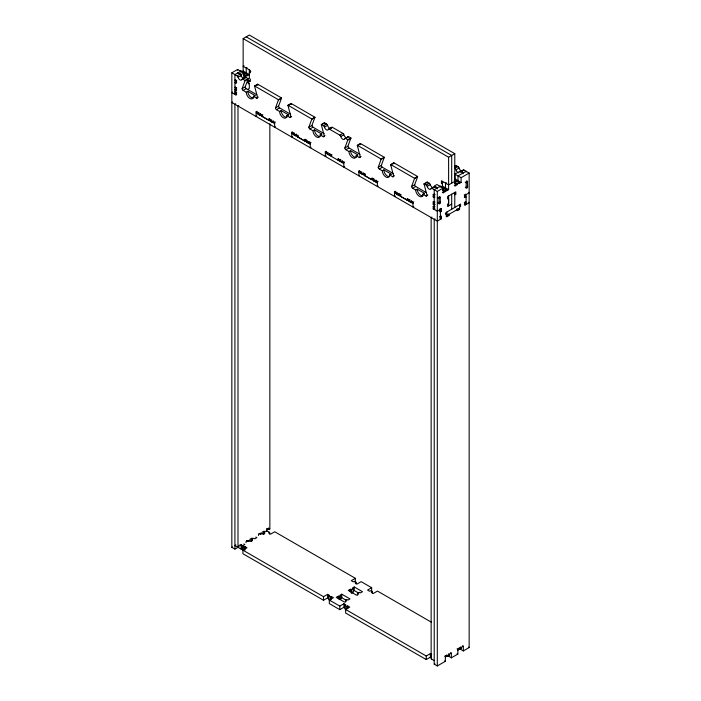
<?xml version="1.0" encoding="UTF-8"?>
<svg xmlns="http://www.w3.org/2000/svg" width="701" height="701" viewBox="0 0 701 701"><rect width="100%" height="100%" fill="white"/><g stroke="black" fill="none" stroke-linecap="round" stroke-linejoin="round"><path stroke-width="1.05" d="M442.454 186.887L442.454 183.723L441.428 183.136L441.428 180.762L448.614 184.915L455.965 180.674L455.965 181.559M446.125 216.302L446.896 216.749L446.896 212M448.614 205.866L448.614 195.982M451.698 209.231L451.698 194.203M451.698 183.136L451.698 155.456L246.235 36.829M454.783 207.452L454.783 192.424M454.783 181.357L454.783 153.677L249.319 35.05L243.151 38.608L243.151 71.029L241.74 71.852M456.745 210.177L457.516 210.615L459.567 209.433L459.567 204.692M236.456 82.543L236.588 80.983M439.615 202.072L440.386 202.519L438.844 203.404L439.071 197.647A1.244 0.719 -60 0 1 440.088 197.025L440.386 202.519A1.087 0.631 -60 0 1 439.615 203.851A1.087 0.631 -60 0 1 438.844 203.404L438.072 202.966M467.374 181.305L467.611 186.799A1.087 0.631 -60 0 1 466.84 188.131A1.087 0.631 -60 0 1 466.069 187.693L466.296 181.936A1.244 0.719 -60 0 1 467.313 181.305M246.235 92.208L247.777 91.314L254.971 95.467L253.429 96.361A5.082 2.935 60 0 1 249.828 98.438A5.082 2.935 60 0 1 246.235 92.208L243.151 90.429A1.455 0.841 60 0 1 242.125 88.65L245.017 80.773A1.455 0.841 60 0 0 245.061 80.457L248.145 78.678L245.981 77.425A1.455 0.841 60 0 0 245.008 77.662A2.909 1.674 60 0 1 243.072 78.126A2.909 1.674 60 0 1 241.135 75.419A1.455 0.841 60 0 0 240.163 74.069L237.998 72.825L237.998 73.517M242.125 88.65L245.21 86.871L248.101 78.994A1.455 0.841 60 0 0 248.145 78.678M279.603 111.477L281.145 110.583L288.339 114.736L286.797 115.621A5.082 2.935 60 0 1 283.204 117.698A5.082 2.935 60 0 1 279.603 111.477L276.527 109.698A1.455 0.841 60 0 1 275.502 107.91L278.393 100.041A1.455 0.841 60 0 0 278.437 99.726L281.513 97.947L257.679 84.181L254.603 85.96A1.455 0.841 60 0 0 254.647 86.328L257.539 97.544A1.455 0.841 60 0 1 256.513 98.14L253.429 96.361M275.502 107.91L278.577 106.131L281.469 98.263A1.455 0.841 60 0 0 281.513 97.947M312.979 130.736L314.521 129.851L321.706 134.005L320.173 134.89A5.082 2.935 60 0 1 316.572 136.967A5.082 2.935 60 0 1 312.979 130.736L309.895 128.958A1.455 0.841 60 0 1 308.869 127.179L311.761 119.301A1.455 0.841 60 0 0 311.805 118.995L314.889 117.207L291.055 103.45L287.971 105.229A1.455 0.841 60 0 0 288.015 105.597L290.906 116.813A1.455 0.841 60 0 1 289.881 117.409L286.797 115.621M308.869 127.179L311.954 125.4L314.845 117.523A1.455 0.841 60 0 0 314.889 117.207M348.967 151.521L350.509 150.627L357.703 154.781L356.161 155.675A5.082 2.935 60 0 1 352.568 157.743A5.082 2.935 60 0 1 348.967 151.521L345.891 149.742A1.455 0.841 60 0 1 344.857 147.964L347.749 140.086A1.455 0.841 60 0 0 347.792 139.771L350.877 137.992L348.712 136.739A1.455 0.841 60 0 0 347.74 136.975A2.909 1.674 60 0 1 345.803 137.431A2.909 1.674 60 0 1 343.867 134.732A1.455 0.841 60 0 0 342.903 133.383L332.405 127.328A1.455 0.841 60 0 0 331.433 127.556A2.909 1.674 60 0 1 329.496 128.02A2.909 1.674 60 0 1 327.56 125.321A1.455 0.841 60 0 0 326.587 123.972L324.423 122.719L321.338 124.498A1.455 0.841 60 0 0 321.382 124.857L324.283 136.082A1.455 0.841 60 0 1 323.249 136.669L320.173 134.89M344.857 147.964L347.941 146.185L350.833 138.307A1.455 0.841 60 0 0 350.877 137.992M382.343 170.781L383.876 169.896L391.07 174.05L389.528 174.935A5.082 2.935 60 0 1 385.936 177.011A5.082 2.935 60 0 1 382.343 170.781L379.259 169.002A1.455 0.841 60 0 1 378.233 167.224L381.125 159.355A1.455 0.841 60 0 0 381.169 159.039L384.244 157.261L360.41 143.495L357.335 145.273A1.455 0.841 60 0 0 357.379 145.642L360.27 156.858A1.455 0.841 60 0 1 359.245 157.453L356.161 155.675M378.233 167.224L381.309 165.445L384.209 157.567A1.455 0.841 60 0 0 384.244 157.261M415.711 190.05L417.253 189.165L424.447 193.318L422.905 194.203A5.082 2.935 60 0 1 419.303 196.28A5.082 2.935 60 0 1 415.711 190.05L412.626 188.271A1.455 0.841 60 0 1 411.601 186.492L414.493 178.615A1.455 0.841 60 0 0 414.536 178.299L417.621 176.521L393.787 162.763L390.702 164.542A1.455 0.841 60 0 0 390.746 164.91L393.638 176.126A1.455 0.841 60 0 1 392.613 176.713L389.528 174.935M411.601 186.492L414.685 184.714L417.577 176.836L414.493 178.615M241.889 548.638L241.083 549.102L241.083 544.362L239.023 545.544L239.023 546.736L234.914 549.102L231.838 547.323L231.838 72.825L237.657 69.46L243.825 73.018L243.825 77.767L245.876 76.575L245.876 75.393L247.26 74.595L247.26 75.778L249.319 74.595L243.151 71.029M250.853 71.327L249.319 72.221L250.345 72.816L250.345 70.442L243.151 66.288L243.966 65.824M247.26 74.595L241.1 71.029L234.914 74.604L234.914 94.372L236.456 93.478M247.041 67.603L246.235 68.067L246.235 72.816L244.176 73.999M231.838 72.825L237.087 75.848L240.163 74.069M238.033 72.808L241.109 74.586L244.176 72.816L244.176 73.701M237.087 75.848A1.455 0.841 60 0 1 238.051 77.198L241.135 75.419M235.685 79.695L234.914 80.133L235.948 80.729L236.719 80.282M238.051 77.198A2.909 1.674 60 0 0 239.987 79.905A2.909 1.674 60 0 0 241.924 79.441L245.008 77.662M235.685 81.176L236.456 81.623L234.914 82.508L235.948 83.104L236.719 82.657M241.924 79.441A1.455 0.841 60 0 1 242.896 79.204L245.981 77.425M245.017 80.773L248.101 78.994M235.685 87.003L234.914 87.45L235.948 88.046L236.719 87.599M249.319 80.922L248.285 81.509L248.285 83.883L249.319 83.288L249.319 88.431L248.285 89.027M236.649 88.825L234.914 89.824L235.948 90.42L236.719 89.973M232.609 92.146L231.838 92.593L235.948 94.968L236.719 94.521M235.878 91.445L234.914 91.997L235.948 92.593L236.719 92.146M243.151 90.429L246.235 88.65L256.89 94.801M254.647 86.328L257.723 84.549A1.455 0.841 60 0 1 257.679 84.181M232.609 102.031L231.838 102.477L437.301 221.104L441.411 218.73L441.411 216.355L440.64 215.908M235.694 103.809L234.914 104.256L234.914 549.102M238.778 105.588L237.998 106.035L237.998 547.323M256.513 98.14L258.31 97.097M256.916 116.068L256.145 116.515L256.145 111.766L256.916 111.328M257.696 112.064L256.154 112.949L274.652 123.63M278.393 100.041L281.469 98.263M256.145 111.766L258.205 112.957L258.976 112.511M258.205 112.957L258.205 114.14L258.976 113.693M261.07 114.465L259.913 115.13L259.913 113.948L260.684 113.501M259.913 113.948L261.972 115.13L262.744 114.684M261.972 115.13L261.972 116.313L262.744 115.875M276.527 109.698L279.603 107.91L290.652 114.289M288.015 105.597L291.099 103.818A1.455 0.841 60 0 1 291.055 103.45M270.262 119.442L268.816 120.274L268.816 119.082L269.587 118.644M268.816 119.082L270.875 120.274L271.646 119.827M270.875 120.274L270.875 121.457L271.646 121.01M273.933 121.667L272.584 122.447L272.584 121.264L273.355 120.817M272.584 121.264L274.643 122.447L275.414 122M289.881 117.409L291.677 116.366M275.414 126.75L274.643 127.188L274.643 122.447M311.761 119.301L314.845 117.523M292.536 136.634L291.765 137.081L291.765 132.331L292.536 131.884M293.316 132.62L291.774 133.514L310.263 144.187M291.765 132.331L293.815 133.514L294.586 133.076M293.815 133.514L293.815 134.706L294.586 134.259M296.882 134.916L295.533 135.696L295.533 134.504L296.304 134.057M295.533 134.504L297.583 135.696L298.354 135.249M309.895 128.958L312.979 127.179L324.212 133.672M297.583 135.696L297.583 136.879L298.354 136.432M321.382 124.857L324.467 123.078A1.455 0.841 60 0 1 324.423 122.719M321.338 124.498L323.511 125.751L326.587 123.972M323.511 125.751A1.455 0.841 60 0 1 324.475 127.1L327.56 125.321M305.978 139.946L304.436 140.831L304.436 139.648L305.207 139.201M304.436 139.648L306.486 140.831L307.257 140.384M306.486 140.831L306.486 142.023L307.257 141.576M324.475 127.1A2.909 1.674 60 0 0 326.412 129.799A2.909 1.674 60 0 0 328.348 129.334L331.433 127.556M328.348 129.334A1.455 0.841 60 0 1 329.321 129.107L332.405 127.328M306.486 142.023L308.203 143.004L308.203 141.821L308.975 141.374M308.203 143.004L309.938 142.005M308.203 141.821L310.254 143.004L311.025 142.566M323.249 136.669L325.045 135.635M311.025 147.306L310.254 147.753L310.254 143.004M329.321 129.107L339.819 135.162L342.903 133.383M339.819 135.162A1.455 0.841 60 0 1 340.782 136.511L343.867 134.732M340.782 136.511A2.909 1.674 60 0 0 342.719 139.21A2.909 1.674 60 0 0 344.664 138.754L347.74 136.975M344.664 138.754A1.455 0.841 60 0 1 345.628 138.518L348.712 136.739M326.096 156.008L325.325 156.454L325.325 151.705L326.096 151.258M326.868 152.003L325.325 152.897L343.814 163.57M347.749 140.086L350.833 138.307M325.325 151.705L327.376 152.897L328.147 152.45M328.147 153.633L327.376 154.08L327.376 152.897M330.434 154.29L329.093 155.07L329.093 153.878L329.864 153.44M329.093 153.878L331.144 155.07L331.915 154.623M331.915 155.806L331.144 156.253L331.144 155.07M345.891 149.742L348.967 147.964L360.016 154.334M357.379 145.642L360.454 143.863A1.455 0.841 60 0 1 360.41 143.495M339.249 159.486L337.996 160.205L337.996 159.022L338.767 158.575M337.996 159.022L340.046 160.205L340.817 159.767M340.817 160.95L340.046 161.396L340.046 160.205M343.104 161.607L341.764 162.387L341.764 161.195L342.535 160.748M341.764 161.195L343.814 162.387L344.585 161.94M359.245 157.453L361.041 156.411M344.585 166.68L343.814 167.127L343.814 162.387M359.657 175.381L358.886 175.828L358.886 171.079L359.657 170.641M381.125 159.355L384.209 157.567M360.428 171.377L358.886 172.262L377.383 182.943M358.886 171.079L360.936 172.271L361.707 171.824M360.936 172.271L360.936 173.454L361.707 173.007M360.936 173.454L362.645 174.444L362.645 173.261L363.416 172.814M362.645 174.444L364.38 173.445M362.645 173.261L364.704 174.444L365.475 173.997M364.704 174.444L364.704 175.627L365.475 175.189M379.259 169.002L382.343 167.224L393.576 173.717M390.746 164.91L393.831 163.131A1.455 0.841 60 0 1 393.787 162.763M372.669 178.44L373.098 178.694L371.556 179.587L371.556 178.396L372.327 177.949M371.556 178.396L373.607 179.587L374.378 179.141M373.607 179.587L373.607 180.77L374.378 180.323M376.858 180.867L375.315 181.761L375.315 180.569L376.087 180.131M375.315 180.569L377.375 181.761L378.146 181.314M392.613 176.713L394.409 175.679M378.146 186.054L377.375 186.501L377.375 181.761M243.151 38.608L448.614 157.234L454.783 153.677M395.268 195.947L394.497 196.385L394.497 191.645L395.268 191.198M396.047 191.934L394.505 192.828L412.994 203.5M394.497 191.645L396.547 192.828L397.318 192.389M396.547 192.828L396.547 194.019L397.318 193.572M396.547 194.019L398.264 195.001L398.264 193.818L399.035 193.371M398.264 195.001L399.999 194.002M398.264 193.818L400.315 195.001L401.086 194.563M412.626 188.271L415.711 186.492L426.558 192.757M400.315 195.001L400.315 196.192L401.086 195.745M422.905 194.203L425.98 195.982A1.455 0.841 60 0 0 427.014 195.386L424.114 184.17A1.455 0.841 60 0 1 424.079 183.811L427.154 182.032L429.327 183.276A1.455 0.841 60 0 1 430.291 184.635A2.909 1.674 60 0 0 432.841 187.579M454.59 166.19L455.939 165.41L458.103 166.663A1.455 0.841 60 0 1 459.076 168.012A2.909 1.674 60 0 0 461.013 170.711A2.909 1.674 60 0 0 462.949 170.255A1.455 0.841 60 0 1 463.913 170.019L469.153 173.059L469.153 647.566L463.326 650.922L460.242 649.144L460.242 648.031M424.114 184.17L427.198 182.391A1.455 0.841 60 0 1 427.154 182.032M454.634 166.558L455.983 165.778A1.455 0.841 60 0 1 455.939 165.41M424.079 183.811L426.243 185.064L429.327 183.276M454.616 168.214L458.103 166.663M426.243 185.064A1.455 0.841 60 0 1 427.207 186.413L430.291 184.635M455.019 168.442A1.455 0.841 60 0 1 455.992 169.791L459.076 168.012M408.42 199.426L407.167 200.144L407.167 198.961L407.938 198.514M407.167 198.961L409.218 200.144L409.989 199.697M454.94 174.146L461.1 177.703L461.1 182.453L454.94 178.895L454.94 174.146L459.935 171.263L463.019 173.042L463.002 173.743M427.207 186.413A2.909 1.674 60 0 0 429.143 189.112A2.909 1.674 60 0 0 431.08 188.648L434.164 186.869A1.455 0.841 60 0 1 435.137 186.632L437.301 187.886L437.301 188.928M462.949 170.255L459.865 172.034A1.455 0.841 60 0 1 460.837 171.798L463.913 170.019M409.218 200.144L409.218 201.327L409.989 200.889M431.08 188.648A1.455 0.841 60 0 1 432.053 188.411L435.137 186.632M441.428 183.136L442.971 182.242M412.284 201.537L410.935 202.317L410.935 201.134L411.706 200.688M446.344 182.663L445.538 183.136L445.538 187.877L443.479 189.068L443.479 187.877L437.301 191.443L432.053 188.411M410.935 201.134L412.985 202.317L413.756 201.879M441.087 186.887L442.454 186.098L448.614 189.656L448.614 157.234M425.98 195.982L427.785 194.948M461.1 177.703L469.153 173.059M434.988 197.13L434.217 197.577L433.192 196.981L433.192 194.606L434.348 193.94M456.649 181.463L458.016 180.674L458.016 175.925L466.086 171.272L466.086 171.964M413.756 206.62L412.985 207.067L412.985 202.317M435.181 194.65L434.217 195.202L433.192 194.606M433.192 196.981L434.348 196.315M442.673 189.007L445.179 190.453L446.563 189.656L446.563 190.847L445.792 190.4M454.66 182.094L457.166 183.539L459.05 182.453L459.05 183.636L458.279 183.189M442.349 192.381L443.12 192.828L445.179 191.645L445.179 190.453M446.563 190.847L448.614 189.656M454.336 185.467L455.107 185.914L457.166 184.722L457.166 183.539M459.05 183.636L461.1 182.453M435.181 204.333L434.217 204.894L433.192 204.298L433.192 201.923L433.963 201.476M434.988 202.072L434.217 202.519L433.192 201.923M433.192 204.298L434.348 203.632M439.615 211.369L440.386 211.807L441.411 211.22L441.411 208.845L437.301 211.22L433.192 208.845L433.192 206.471L433.963 206.024M454.783 194.799L455.808 194.203L455.808 191.829L447.589 196.578L447.589 198.953L448.614 198.357L448.614 203.5L447.589 204.087L447.589 206.462L451.698 204.087M434.988 206.62L434.217 207.067L433.192 206.471M433.192 208.845L434.348 208.179M434.988 208.994L434.217 209.441L434.217 189.664L440.394 186.098L446.563 189.656M464.272 194.755L465.043 195.202L469.162 192.819L468.382 192.381M464.272 197.13L465.043 197.577L466.069 196.981L464.334 195.982M431.912 217.091L431.141 217.547L431.141 658.835L434.217 660.614M434.997 218.878L434.217 219.325L434.217 664.171L437.301 665.95L445.345 661.306L445.345 656.557L447.404 655.374L447.404 656.557L449.288 655.47L449.288 654.287L451.339 653.095L451.339 657.845L448.263 655.838M441.411 216.355L440.386 216.951L439.615 216.504M464.272 202.274L465.043 202.712L466.069 202.125L465.298 201.678M459.567 207.058L460.592 206.471L460.592 204.096L445.871 212.596L445.871 214.97L446.896 214.375L445.354 213.49M446.896 215.566L459.567 208.25M464.272 204.639L465.043 205.086L469.162 202.703L468.382 202.274M446.896 216.749L448.955 215.566L448.955 214.375L448.184 213.928M231.838 547.323L232.504 546.938M235.948 544.957L234.914 545.544L323.511 596.691L327.621 594.325L329.672 595.508L328.646 596.104L328.646 599.662L339.819 606.111L343.928 603.736L345.979 604.919L344.953 605.515L344.953 609.073M266.766 529.535L268.816 528.344L268.816 529.535L269.85 528.94L269.85 123.788M243.825 543.967L244.851 544.554L242.791 545.746L241.766 545.15L241.083 545.544L243.922 547.183L244.947 546.596L247.006 547.779L242.896 550.154L242.896 553.711L323.511 600.249L327.621 597.883L328.988 598.672M246.559 540.602L248.101 541.496L249.985 540.41L249.985 539.218L252.045 538.035L252.045 540.997M251.37 541.382L251.37 539.604L253.753 538.228L254.778 538.824L256.838 537.641L255.804 537.045M259.046 533.4L260.588 534.285L261.972 533.487L261.972 532.296L264.023 531.113L264.023 534.083M263.856 534.18L263.856 532.401L266.766 530.718L269.605 532.357L269.605 534.136M269.605 532.357L268.579 532.953L270.63 534.136L274.739 531.77L355.354 578.307L355.354 581.865M355.354 578.307L351.245 580.682L353.304 581.865L354.329 581.269L356.029 582.259L356.029 584.038M328.646 596.104L330.346 597.086L331.371 596.49L333.431 597.673L329.321 600.047L329.321 603.605L339.819 609.668L343.928 607.294L345.295 608.082M356.029 582.259L355.004 582.846L357.054 584.038L361.164 581.664L371.661 587.718L371.661 591.285M340.747 599.513L340.747 595.955L339.363 596.753L338.338 596.157L336.278 597.348L344.498 602.089L346.557 600.906L345.523 600.31L345.523 602.089M345.523 600.31L346.916 599.513L347.941 600.109L349.992 598.917L341.773 594.176L339.722 595.359L340.747 595.955M351.35 593.388L353.234 592.301L353.234 588.744L351.35 589.83L350.325 589.243L348.266 590.426L356.485 595.167L358.544 593.984L357.51 593.388L357.51 595.167M357.51 593.388L359.394 592.301L360.419 592.897L362.478 591.714L354.259 586.965L352.209 588.148L353.234 588.744M340.406 598.523L341.773 597.734L346.338 600.371M352.892 591.32L354.259 590.522L358.824 593.16M371.661 587.718L367.552 590.093L369.611 591.285L370.636 590.689L372.336 591.67L372.336 593.449M344.953 605.515L346.653 606.496L347.687 605.909L349.738 607.092L345.628 609.467L345.628 613.024L426.243 659.562L430.353 657.196L431.72 657.985M372.336 591.67L371.311 592.266L373.37 593.449L377.48 591.074L431.536 622.286M345.628 609.467L426.243 656.005L430.353 653.63L431.72 654.427M457.061 648.907L457.832 649.354L459.891 648.162L459.891 649.354L458.734 648.688M460.504 646.918L461.276 647.365L463.326 646.182L463.326 650.922M434.217 664.171L434.892 663.786M459.891 649.354L461.276 648.548L461.276 647.365M451.339 657.845L457.832 654.094L457.832 649.354M466.647 181.156L467.611 181.708M466.463 181.182L467.62 181.848L466.086 182.742L465.315 182.295M465.298 182.155L466.069 182.602M466.84 186.352L467.62 186.79L466.086 187.684L465.298 187.246M454.423 179.78L459.05 182.453M454.336 180.718L455.107 181.165L455.107 185.914M454.66 183.276L457.166 184.722M465.315 194.159L466.086 194.598L466.086 204.482L464.561 203.605M454.266 193.318L455.808 194.203M243.562 74.061L245.876 75.393M243.562 75.244L245.876 76.575M442.673 190.199L445.179 191.645M437.328 187.868L434.252 186.089L436.96 184.529L443.12 188.087L443.12 192.828M248.548 80.475L250.345 81.509L250.345 79.143L249.319 78.547L249.319 69.846M242.896 79.204L245.061 80.457M254.603 85.96L278.437 99.726M287.971 105.229L311.805 118.995M345.628 138.518L347.792 139.771M357.335 145.273L381.169 159.039M390.702 164.542L414.536 178.299M247.777 82.403L249.319 83.288M439.229 196.762L440.386 197.428M439.229 196.911L440.386 197.577L438.844 198.462L438.072 198.024M458.025 208.547L459.567 209.433M235.685 81.027L236.456 81.474M438.072 197.875L438.844 198.322M456.745 208.986L457.516 209.433L457.516 210.615M440.64 208.399L441.411 208.845M439.615 208.994L440.386 209.441L440.386 219.325M439.869 210.326L441.411 211.22M447.606 214.786L448.955 215.566M269.508 118.881L270.367 119.38M439.869 217.836L441.411 218.73M258.205 114.14L259.913 115.13M261.972 116.313L268.816 120.274M270.875 121.457L272.584 122.447M293.815 134.706L295.533 135.696M297.583 136.879L304.436 140.831M364.704 175.627L371.556 179.587M373.607 180.77L375.315 181.761M400.315 196.192L407.167 200.144M409.218 201.327L410.935 202.317M268.308 528.046L269.85 528.94M267.283 528.642L268.816 529.535M468.382 647.119L469.153 647.566M462.555 645.735L463.326 646.182M263.856 532.401L264.882 532.988L262.831 534.18L261.797 533.584M460.504 648.11L461.276 648.548M459.12 647.724L459.891 648.162M457.061 653.647L457.832 654.094M450.568 652.657L451.339 653.095M251.37 539.604L252.395 540.199L250.345 541.382L249.319 540.795M448.517 653.84L449.288 654.287M448.517 655.023L449.288 655.47M446.633 654.927L447.404 655.374M446.055 655.777L447.404 656.557M444.574 656.11L445.345 656.557M444.574 660.859L445.345 661.306M455.983 165.778L456.158 166.479M427.198 182.391L427.382 183.092M393.831 163.131L394.006 163.832M360.454 143.863L360.638 144.564M324.467 123.078L324.651 123.779M291.099 103.818L291.274 104.519M257.723 84.549L257.907 85.25M465.043 195.202L465.043 197.577M465.043 202.712L465.043 205.086M458.016 648.653L458.016 650.432M445.538 655.856L445.538 657.634M442.454 181.357L442.454 186.098M440.044 186.308L440.044 187.193M437.301 191.443L437.301 665.95M431.378 655.409L431.378 658.975M430.353 653.63L430.353 657.196M426.243 656.005L426.243 659.562M408.718 199.47L408.709 200.144M373.098 178.694L373.09 179.587M354.259 586.965L354.259 590.522M351.35 589.83L351.35 592.503M350.325 589.243L350.325 591.907M347.687 605.909L347.687 608.573M346.653 606.496L346.653 609.169M343.928 603.736L343.928 607.294M341.773 594.176L341.773 597.734M339.819 606.111L339.819 609.668M339.538 159.539L339.538 160.205M339.363 596.753L339.363 599.425M338.338 596.157L338.338 598.829M331.371 596.49L331.371 599.162M330.346 597.086L330.346 600.643M327.621 594.325L327.621 597.883M323.511 596.691L323.511 600.249M305.978 140.831L305.986 139.937A1.087 0.631 0 0 0 306.644 140.121M270.367 119.599L270.358 120.274M266.766 528.536L266.766 531.428M260.588 534.285L260.588 533.102L258.529 534.285L258.529 535.468M248.101 541.496L248.101 540.305L246.051 541.496L246.051 542.679M244.947 546.596L244.947 550.154M243.922 547.183L243.922 549.856M242.791 545.746L242.791 549.304L241.766 548.708L241.766 545.15M241.1 71.029L241.1 71.852M241.109 74.586L241.109 76.768M240.741 71.239L240.741 72.133M237.657 69.46L237.657 70.354M235.948 80.729L235.948 83.104M235.948 88.046L235.948 90.42M235.948 92.593L235.948 94.968M434.164 186.869A2.909 1.674 60 0 1 433.542 187.544M415.711 186.492A1.455 0.841 60 0 1 414.685 184.714M417.621 176.521A1.455 0.841 60 0 1 417.577 176.836M382.343 167.224A1.455 0.841 60 0 1 381.309 165.445M348.967 147.964A1.455 0.841 60 0 1 347.941 146.185M312.979 127.179A1.455 0.841 60 0 1 311.954 125.4M279.603 107.91A1.455 0.841 60 0 1 278.577 106.131M246.235 88.65A1.455 0.841 60 0 1 245.21 86.871M253.341 98A5.082 2.935 60 0 1 249.661 96.055A5.082 2.935 60 0 1 247.777 91.314M254.971 95.467A5.082 2.935 60 0 1 254.91 96.186M287.007 117.19A5.082 2.935 60 0 1 283.195 115.516A5.082 2.935 60 0 1 281.145 110.583M288.339 114.736A5.082 2.935 60 0 1 288.277 115.455M320.085 136.537A5.082 2.935 60 0 1 316.405 134.592A5.082 2.935 60 0 1 314.521 129.851M321.706 134.005A5.082 2.935 60 0 1 321.654 134.723M356.371 157.234A5.082 2.935 60 0 1 352.559 155.561A5.082 2.935 60 0 1 350.509 150.627M357.703 154.781A5.082 2.935 60 0 1 357.641 155.499M389.441 176.582A5.082 2.935 60 0 1 385.769 174.637A5.082 2.935 60 0 1 383.876 169.896M391.07 174.05A5.082 2.935 60 0 1 391.009 174.768M423.115 195.772A5.082 2.935 60 0 1 419.303 194.098A5.082 2.935 60 0 1 417.253 189.165M424.447 193.318A5.082 2.935 60 0 1 424.385 194.037M458.831 172.77A2.909 1.674 60 0 1 455.992 169.791M340.3 159.504A1.087 0.631 0 0 1 339.976 159.477"/></g></svg>
